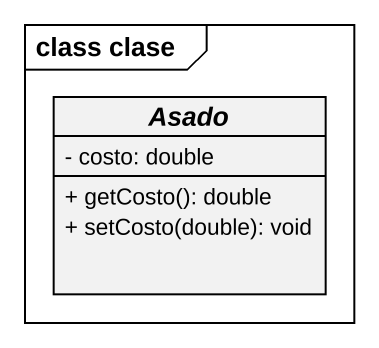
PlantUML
@startuml
mainframe class clase
hide circle
hide empty members
skinparam classAttributeIconSize 0
abstract class Asado {
  - costo: double
  + getCosto(): double
  + setCosto(double): void
}
@enduml
